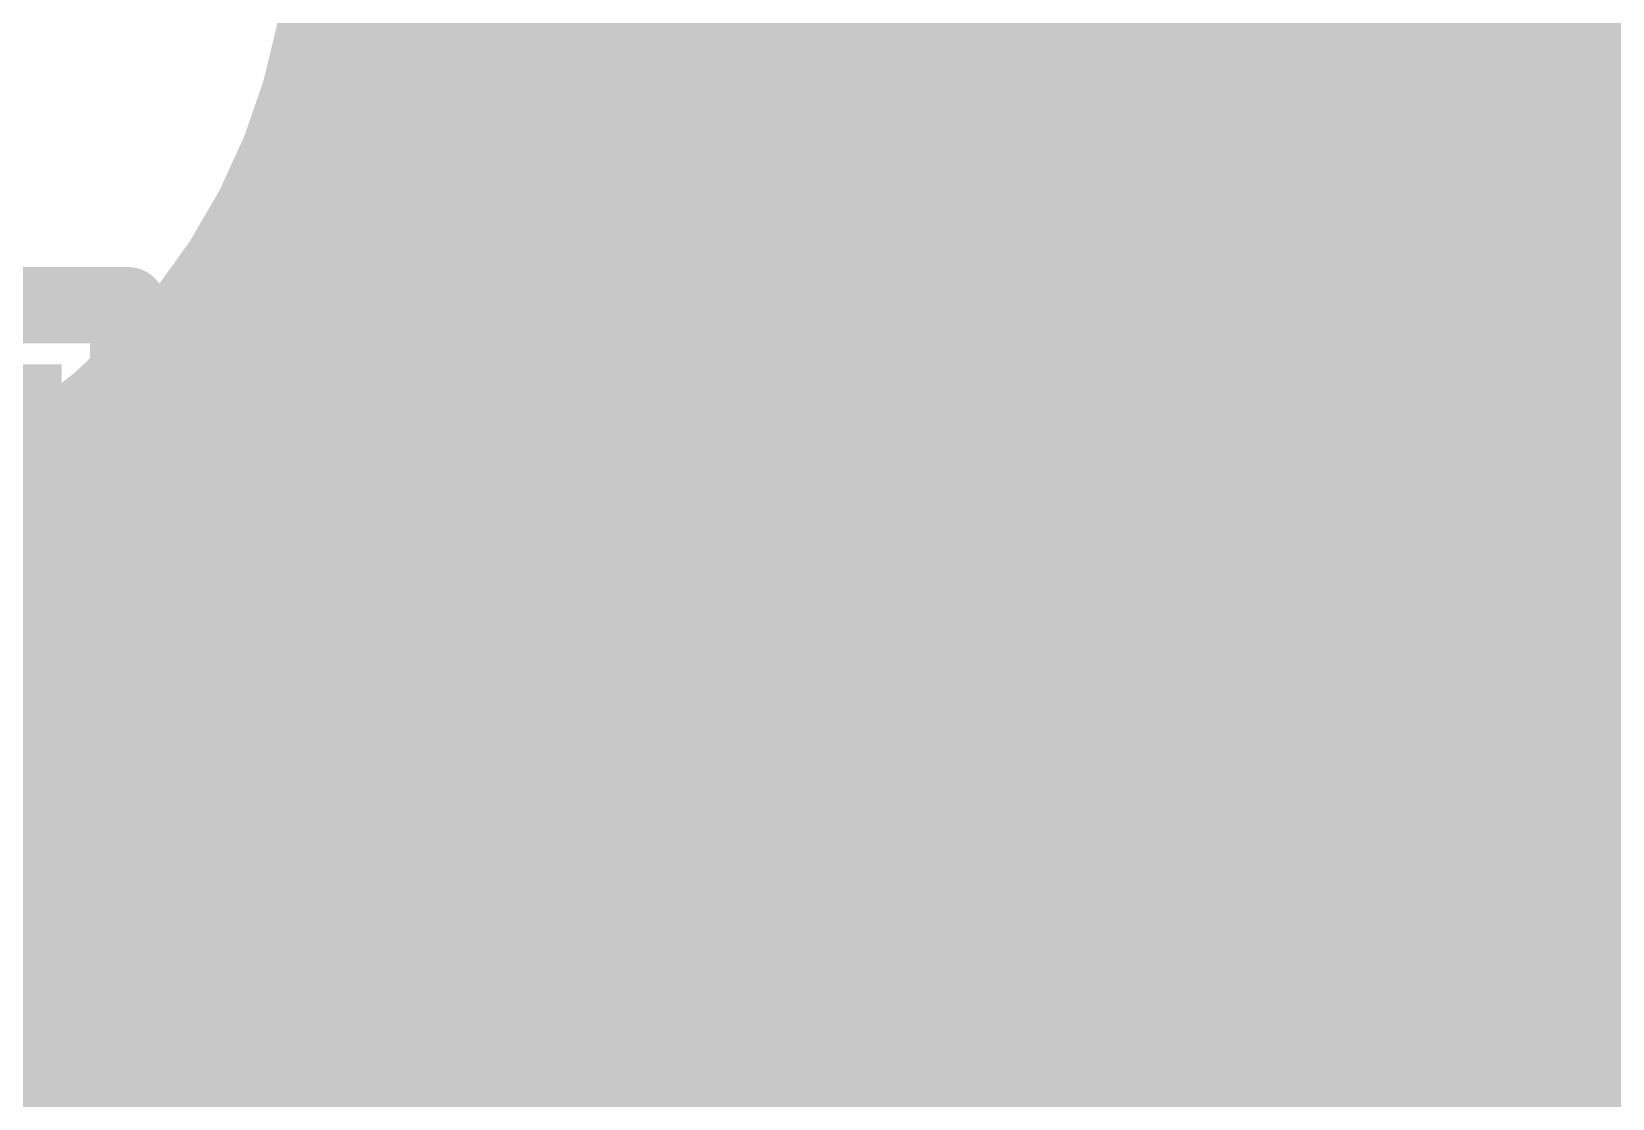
# Model space of a CAD drawing. Header units: inches. Extents: x -0.355 to 0.355, y -0.355 to 0.355.
# Drawn here: x 0.21779 to 0.25861, y -0.03957 to -0.01201 of the extents above; entities that cross this region are included whole.
import ezdxf

# ---------------------------------------------------------------- set-up
doc = ezdxf.new("R2010")
doc.units = ezdxf.units.IN
doc.header["$MEASUREMENT"] = 0
for name, color, linetype in [('BottomLayer', 5, 'Continuous'), ('TopLayer', 1, 'Continuous'), ('TopOverlay', 2, 'Continuous'), ('TopSolder', 216, 'Continuous')]:
    doc.layers.add(name, color=color, linetype=linetype)

# ---------------------------------------------------------------- blocks, each defined once
blk = doc.blocks.new('R0201_18')
at = {"layer": 'TopSolder'}
blk.add_hatch(color=216, dxfattribs=at).paths.add_polyline_path([(-0.021716, 0.009905), (-0.001906, 0.009905), (-0.001906, -0.009905), (-0.021716, -0.009905)])
at = {"layer": 'TopOverlay'}
for points in [[(-0.023425, 0.011434, 0.001969, 0.001969, 0), (-0.023425, -0.011434, 0.001969, 0.001969, 0)], [(-0.007874, -0.011434, 0.001969, 0.001969, 0), (-0.023425, -0.011434, 0.001969, 0.001969, 0)]]:
    blk.add_lwpolyline(points, format="xyseb", dxfattribs=at)
blk.add_lwpolyline([(-0.023917, -0.011434, 0.000984, 0.000984, 1), (-0.022933, -0.011434, 0.000984, 0.000984, 1)], format="xyseb", close=True, dxfattribs=at)
blk.add_lwpolyline([(-0.023917, -0.011434, 0.000984, 0.000984, 1), (-0.022933, -0.011434, 0.000984, 0.000984, 1)], format="xyseb", close=True, dxfattribs=at)

msp = doc.modelspace()

# ---------------------------------------------------------------- linework, layer by layer
at = {"layer": 'BottomLayer'}
for points in [[(0.264103, -0.07874, 0.003937, 0.003937, -6.854099), (0.264103, 0.07874, 0.003937, 0.003937, 0)], [(0.275591, -0.003937, 0.003937, 0.003937, -0.864689), (-0.264103, -0.082677, 0.003937, 0.003937, 0)], [(0.251969, -0.003937, 0.003937, 0.003937, -0.062313), (0.244202, -0.066013, 0.003937, 0.003937, 0)], [(0.226378, -0.008858, 0.003937, 0.003937, -0.963285), (0.190994, -0.010182, 0.003937, 0.003937, 0)], [(0.226307, -0.010437, 0.003937, 0.003937, 0), (0.251885, -0.010437, 0.003937, 0.003937, 0)], [(0.226268, -0.01083, 0.003937, 0.003937, 0), (0.251874, -0.01083, 0.003937, 0.003937, 0)], [(0.226219, -0.011224, 0.003937, 0.003937, 0), (0.251863, -0.011224, 0.003937, 0.003937, 0)], [(0.226162, -0.011618, 0.003937, 0.003937, 0), (0.251852, -0.011618, 0.003937, 0.003937, 0)], [(0.226095, -0.012012, 0.003937, 0.003937, 0), (0.251839, -0.012012, 0.003937, 0.003937, 0)], [(0.226019, -0.012405, 0.003937, 0.003937, 0), (0.251826, -0.012405, 0.003937, 0.003937, 0)], [(0.225934, -0.012799, 0.003937, 0.003937, 0), (0.251813, -0.012799, 0.003937, 0.003937, 0)], [(0.225839, -0.013193, 0.003937, 0.003937, 0), (0.251798, -0.013193, 0.003937, 0.003937, 0)], [(0.225735, -0.013586, 0.003937, 0.003937, 0), (0.251784, -0.013586, 0.003937, 0.003937, 0)], [(0.225621, -0.01398, 0.003937, 0.003937, 0), (0.251768, -0.01398, 0.003937, 0.003937, 0)], [(0.225497, -0.014374, 0.003937, 0.003937, 0), (0.251752, -0.014374, 0.003937, 0.003937, 0)], [(0.225363, -0.014767, 0.003937, 0.003937, 0), (0.251736, -0.014767, 0.003937, 0.003937, 0)], [(0.225219, -0.015161, 0.003937, 0.003937, 0), (0.251719, -0.015161, 0.003937, 0.003937, 0)], [(0.225063, -0.015555, 0.003937, 0.003937, 0), (0.251701, -0.015555, 0.003937, 0.003937, 0)], [(0.224897, -0.015949, 0.003937, 0.003937, 0), (0.251682, -0.015949, 0.003937, 0.003937, 0)], [(0.224719, -0.016342, 0.003937, 0.003937, 0), (0.251663, -0.016342, 0.003937, 0.003937, 0)], [(0.22453, -0.016736, 0.003937, 0.003937, 0), (0.251643, -0.016736, 0.003937, 0.003937, 0)], [(0.224328, -0.01713, 0.003937, 0.003937, 0), (0.251623, -0.01713, 0.003937, 0.003937, 0)], [(0.224114, -0.017523, 0.003937, 0.003937, 0), (0.251602, -0.017523, 0.003937, 0.003937, 0)], [(0.223887, -0.017917, 0.003937, 0.003937, 0), (0.25158, -0.017917, 0.003937, 0.003937, 0)], [(0.22339, -0.018704, 0.003937, 0.003937, 0), (0.251536, -0.018704, 0.003937, 0.003937, 0)], [(0.223645, -0.018311, 0.003937, 0.003937, 0), (0.251558, -0.018311, 0.003937, 0.003937, 0)], [(0.223119, -0.019098, 0.003937, 0.003937, 0), (0.251512, -0.019098, 0.003937, 0.003937, 0)], [(0.222832, -0.019492, 0.003937, 0.003937, 0), (0.251488, -0.019492, 0.003937, 0.003937, 0)], [(0.222528, -0.019886, 0.003937, 0.003937, 0), (0.251463, -0.019886, 0.003937, 0.003937, 0)], [(0.222205, -0.020279, 0.003937, 0.003937, 0), (0.251438, -0.020279, 0.003937, 0.003937, 0)], [(0.221863, -0.020673, 0.003937, 0.003937, 0), (0.251412, -0.020673, 0.003937, 0.003937, 0)], [(0.2215, -0.021067, 0.003937, 0.003937, 0), (0.251386, -0.021067, 0.003937, 0.003937, 0)], [(0.221114, -0.02146, 0.003937, 0.003937, 0), (0.251358, -0.02146, 0.003937, 0.003937, 0)], [(0.220702, -0.021854, 0.003937, 0.003937, 0), (0.251331, -0.021854, 0.003937, 0.003937, 0)], [(0.220263, -0.022248, 0.003937, 0.003937, 0), (0.251302, -0.022248, 0.003937, 0.003937, 0)], [(0.219792, -0.022641, 0.003937, 0.003937, 0), (0.251273, -0.022641, 0.003937, 0.003937, 0)], [(0.219286, -0.023035, 0.003937, 0.003937, 0), (0.251244, -0.023035, 0.003937, 0.003937, 0)], [(0.21874, -0.023429, 0.003937, 0.003937, 0), (0.251213, -0.023429, 0.003937, 0.003937, 0)], [(0.218145, -0.023823, 0.003937, 0.003937, 0), (0.251183, -0.023823, 0.003937, 0.003937, 0)], [(0.217494, -0.024216, 0.003937, 0.003937, 0), (0.251151, -0.024216, 0.003937, 0.003937, 0)], [(0.216771, -0.02461, 0.003937, 0.003937, 0), (0.251119, -0.02461, 0.003937, 0.003937, 0)], [(0.215955, -0.025004, 0.003937, 0.003937, 0), (0.251086, -0.025004, 0.003937, 0.003937, 0)], [(0.215012, -0.025397, 0.003937, 0.003937, 0), (0.251053, -0.025397, 0.003937, 0.003937, 0)], [(0.213872, -0.025791, 0.003937, 0.003937, 0), (0.251019, -0.025791, 0.003937, 0.003937, 0)], [(0.212358, -0.026185, 0.003937, 0.003937, 0), (0.250984, -0.026185, 0.003937, 0.003937, 0)], [(0.180313, -0.026579, 0.003937, 0.003937, 0), (0.250949, -0.026579, 0.003937, 0.003937, 0)], [(0.180302, -0.026972, 0.003937, 0.003937, 0), (0.250913, -0.026972, 0.003937, 0.003937, 0)], [(0.180279, -0.027366, 0.003937, 0.003937, 0), (0.250877, -0.027366, 0.003937, 0.003937, 0)], [(0.180245, -0.02776, 0.003937, 0.003937, 0), (0.25084, -0.02776, 0.003937, 0.003937, 0)], [(0.1802, -0.028153, 0.003937, 0.003937, 0), (0.250802, -0.028153, 0.003937, 0.003937, 0)], [(0.180143, -0.028547, 0.003937, 0.003937, 0), (0.250764, -0.028547, 0.003937, 0.003937, 0)], [(0.180074, -0.028941, 0.003937, 0.003937, 0), (0.250725, -0.028941, 0.003937, 0.003937, 0)], [(0.179994, -0.029334, 0.003937, 0.003937, 0), (0.250685, -0.029334, 0.003937, 0.003937, 0)], [(0.179796, -0.030122, 0.003937, 0.003937, 0), (0.250604, -0.030122, 0.003937, 0.003937, 0)], [(0.179901, -0.029728, 0.003937, 0.003937, 0), (0.250645, -0.029728, 0.003937, 0.003937, 0)], [(0.179679, -0.030516, 0.003937, 0.003937, 0), (0.250563, -0.030516, 0.003937, 0.003937, 0)], [(0.179548, -0.030909, 0.003937, 0.003937, 0), (0.250521, -0.030909, 0.003937, 0.003937, 0)], [(0.179404, -0.031303, 0.003937, 0.003937, 0), (0.250478, -0.031303, 0.003937, 0.003937, 0)], [(0.179247, -0.031697, 0.003937, 0.003937, 0), (0.250435, -0.031697, 0.003937, 0.003937, 0)], [(0.179075, -0.03209, 0.003937, 0.003937, 0), (0.250391, -0.03209, 0.003937, 0.003937, 0)], [(0.178888, -0.032484, 0.003937, 0.003937, 0), (0.250346, -0.032484, 0.003937, 0.003937, 0)], [(0.178685, -0.032878, 0.003937, 0.003937, 0), (0.250301, -0.032878, 0.003937, 0.003937, 0)], [(0.178466, -0.033271, 0.003937, 0.003937, 0), (0.250255, -0.033271, 0.003937, 0.003937, 0)], [(0.17823, -0.033665, 0.003937, 0.003937, 0), (0.250209, -0.033665, 0.003937, 0.003937, 0)], [(0.177975, -0.034059, 0.003937, 0.003937, 0), (0.250162, -0.034059, 0.003937, 0.003937, 0)], [(0.177701, -0.034452, 0.003937, 0.003937, 0), (0.250114, -0.034452, 0.003937, 0.003937, 0)], [(0.177405, -0.034846, 0.003937, 0.003937, 0), (0.250066, -0.034846, 0.003937, 0.003937, 0)], [(0.177087, -0.03524, 0.003937, 0.003937, 0), (0.250017, -0.03524, 0.003937, 0.003937, 0)], [(0.176743, -0.035634, 0.003937, 0.003937, 0), (0.249967, -0.035634, 0.003937, 0.003937, 0)], [(0.176372, -0.036027, 0.003937, 0.003937, 0), (0.249917, -0.036027, 0.003937, 0.003937, 0)], [(0.175979, -0.036421, 0.003937, 0.003937, 0), (0.249866, -0.036421, 0.003937, 0.003937, 0)], [(0.175585, -0.036815, 0.003937, 0.003937, 0), (0.249814, -0.036815, 0.003937, 0.003937, 0)], [(0.175191, -0.037208, 0.003937, 0.003937, 0), (0.249762, -0.037208, 0.003937, 0.003937, 0)], [(0.174798, -0.037602, 0.003937, 0.003937, 0), (0.24971, -0.037602, 0.003937, 0.003937, 0)], [(0.174404, -0.037996, 0.003937, 0.003937, 0), (0.249656, -0.037996, 0.003937, 0.003937, 0)], [(0.17401, -0.03839, 0.003937, 0.003937, 0), (0.249602, -0.03839, 0.003937, 0.003937, 0)], [(0.173617, -0.038783, 0.003937, 0.003937, 0), (0.249547, -0.038783, 0.003937, 0.003937, 0)], [(0.173223, -0.039177, 0.003937, 0.003937, 0), (0.249492, -0.039177, 0.003937, 0.003937, 0)], [(0.172829, -0.039571, 0.003937, 0.003937, 0), (0.249436, -0.039571, 0.003937, 0.003937, 0)], [(0.172435, -0.039964, 0.003937, 0.003937, 0), (0.24938, -0.039964, 0.003937, 0.003937, 0)], [(0.172042, -0.040358, 0.003937, 0.003937, 0), (0.249322, -0.040358, 0.003937, 0.003937, 0)], [(0.171254, -0.041145, 0.003937, 0.003937, 0), (0.249206, -0.041145, 0.003937, 0.003937, 0)], [(0.171648, -0.040752, 0.003937, 0.003937, 0), (0.249265, -0.040752, 0.003937, 0.003937, 0)]]:
    msp.add_lwpolyline(points, format="xyseb", dxfattribs=at)
for points in [[(0.225323, -0.010437, 0.001969, 0.001969, 1), (0.227292, -0.010437, 0.001969, 0.001969, 1)], [(0.250901, -0.010437, 0.001969, 0.001969, 1), (0.252869, -0.010437, 0.001969, 0.001969, 1)], [(0.225284, -0.01083, 0.001969, 0.001969, 1), (0.227252, -0.01083, 0.001969, 0.001969, 1)], [(0.25089, -0.01083, 0.001969, 0.001969, 1), (0.252858, -0.01083, 0.001969, 0.001969, 1)], [(0.225235, -0.011224, 0.001969, 0.001969, 1), (0.227203, -0.011224, 0.001969, 0.001969, 1)], [(0.250879, -0.011224, 0.001969, 0.001969, 1), (0.252847, -0.011224, 0.001969, 0.001969, 1)], [(0.225178, -0.011618, 0.001969, 0.001969, 1), (0.227146, -0.011618, 0.001969, 0.001969, 1)], [(0.250867, -0.011618, 0.001969, 0.001969, 1), (0.252836, -0.011618, 0.001969, 0.001969, 1)], [(0.225111, -0.012012, 0.001969, 0.001969, 1), (0.227079, -0.012012, 0.001969, 0.001969, 1)], [(0.250855, -0.012012, 0.001969, 0.001969, 1), (0.252823, -0.012012, 0.001969, 0.001969, 1)], [(0.225035, -0.012405, 0.001969, 0.001969, 1), (0.227003, -0.012405, 0.001969, 0.001969, 1)], [(0.250842, -0.012405, 0.001969, 0.001969, 1), (0.25281, -0.012405, 0.001969, 0.001969, 1)], [(0.22495, -0.012799, 0.001969, 0.001969, 1), (0.226918, -0.012799, 0.001969, 0.001969, 1)], [(0.250829, -0.012799, 0.001969, 0.001969, 1), (0.252797, -0.012799, 0.001969, 0.001969, 1)], [(0.224855, -0.013193, 0.001969, 0.001969, 1), (0.226824, -0.013193, 0.001969, 0.001969, 1)], [(0.250814, -0.013193, 0.001969, 0.001969, 1), (0.252783, -0.013193, 0.001969, 0.001969, 1)], [(0.224751, -0.013586, 0.001969, 0.001969, 1), (0.226719, -0.013586, 0.001969, 0.001969, 1)], [(0.2508, -0.013586, 0.001969, 0.001969, 1), (0.252768, -0.013586, 0.001969, 0.001969, 1)], [(0.224637, -0.01398, 0.001969, 0.001969, 1), (0.226606, -0.01398, 0.001969, 0.001969, 1)], [(0.250784, -0.01398, 0.001969, 0.001969, 1), (0.252753, -0.01398, 0.001969, 0.001969, 1)], [(0.224513, -0.014374, 0.001969, 0.001969, 1), (0.226482, -0.014374, 0.001969, 0.001969, 1)], [(0.250768, -0.014374, 0.001969, 0.001969, 1), (0.252737, -0.014374, 0.001969, 0.001969, 1)], [(0.224379, -0.014767, 0.001969, 0.001969, 1), (0.226348, -0.014767, 0.001969, 0.001969, 1)], [(0.250752, -0.014767, 0.001969, 0.001969, 1), (0.25272, -0.014767, 0.001969, 0.001969, 1)], [(0.224235, -0.015161, 0.001969, 0.001969, 1), (0.226203, -0.015161, 0.001969, 0.001969, 1)], [(0.250734, -0.015161, 0.001969, 0.001969, 1), (0.252703, -0.015161, 0.001969, 0.001969, 1)], [(0.224079, -0.015555, 0.001969, 0.001969, 1), (0.226048, -0.015555, 0.001969, 0.001969, 1)], [(0.250716, -0.015555, 0.001969, 0.001969, 1), (0.252685, -0.015555, 0.001969, 0.001969, 1)], [(0.223913, -0.015949, 0.001969, 0.001969, 1), (0.225881, -0.015949, 0.001969, 0.001969, 1)], [(0.250698, -0.015949, 0.001969, 0.001969, 1), (0.252666, -0.015949, 0.001969, 0.001969, 1)], [(0.223735, -0.016342, 0.001969, 0.001969, 1), (0.225704, -0.016342, 0.001969, 0.001969, 1)], [(0.250679, -0.016342, 0.001969, 0.001969, 1), (0.252647, -0.016342, 0.001969, 0.001969, 1)], [(0.223546, -0.016736, 0.001969, 0.001969, 1), (0.225514, -0.016736, 0.001969, 0.001969, 1)], [(0.250659, -0.016736, 0.001969, 0.001969, 1), (0.252628, -0.016736, 0.001969, 0.001969, 1)], [(0.223344, -0.01713, 0.001969, 0.001969, 1), (0.225313, -0.01713, 0.001969, 0.001969, 1)], [(0.250639, -0.01713, 0.001969, 0.001969, 1), (0.252607, -0.01713, 0.001969, 0.001969, 1)], [(0.22313, -0.017523, 0.001969, 0.001969, 1), (0.225098, -0.017523, 0.001969, 0.001969, 1)], [(0.250618, -0.017523, 0.001969, 0.001969, 1), (0.252586, -0.017523, 0.001969, 0.001969, 1)], [(0.222903, -0.017917, 0.001969, 0.001969, 1), (0.224871, -0.017917, 0.001969, 0.001969, 1)], [(0.250596, -0.017917, 0.001969, 0.001969, 1), (0.252565, -0.017917, 0.001969, 0.001969, 1)], [(0.222406, -0.018704, 0.001969, 0.001969, 1), (0.224374, -0.018704, 0.001969, 0.001969, 1)], [(0.222661, -0.018311, 0.001969, 0.001969, 1), (0.22463, -0.018311, 0.001969, 0.001969, 1)], [(0.250551, -0.018704, 0.001969, 0.001969, 1), (0.25252, -0.018704, 0.001969, 0.001969, 1)], [(0.250574, -0.018311, 0.001969, 0.001969, 1), (0.252543, -0.018311, 0.001969, 0.001969, 1)], [(0.222135, -0.019098, 0.001969, 0.001969, 1), (0.224103, -0.019098, 0.001969, 0.001969, 1)], [(0.250528, -0.019098, 0.001969, 0.001969, 1), (0.252496, -0.019098, 0.001969, 0.001969, 1)], [(0.221848, -0.019492, 0.001969, 0.001969, 1), (0.223816, -0.019492, 0.001969, 0.001969, 1)], [(0.250504, -0.019492, 0.001969, 0.001969, 1), (0.252472, -0.019492, 0.001969, 0.001969, 1)], [(0.221544, -0.019886, 0.001969, 0.001969, 1), (0.223512, -0.019886, 0.001969, 0.001969, 1)], [(0.250479, -0.019886, 0.001969, 0.001969, 1), (0.252447, -0.019886, 0.001969, 0.001969, 1)], [(0.221221, -0.020279, 0.001969, 0.001969, 1), (0.223189, -0.020279, 0.001969, 0.001969, 1)], [(0.250454, -0.020279, 0.001969, 0.001969, 1), (0.252422, -0.020279, 0.001969, 0.001969, 1)], [(0.220879, -0.020673, 0.001969, 0.001969, 1), (0.222847, -0.020673, 0.001969, 0.001969, 1)], [(0.250428, -0.020673, 0.001969, 0.001969, 1), (0.252396, -0.020673, 0.001969, 0.001969, 1)], [(0.220516, -0.021067, 0.001969, 0.001969, 1), (0.222484, -0.021067, 0.001969, 0.001969, 1)], [(0.250401, -0.021067, 0.001969, 0.001969, 1), (0.25237, -0.021067, 0.001969, 0.001969, 1)], [(0.22013, -0.02146, 0.001969, 0.001969, 1), (0.222098, -0.02146, 0.001969, 0.001969, 1)], [(0.250374, -0.02146, 0.001969, 0.001969, 1), (0.252343, -0.02146, 0.001969, 0.001969, 1)], [(0.219718, -0.021854, 0.001969, 0.001969, 1), (0.221687, -0.021854, 0.001969, 0.001969, 1)], [(0.250347, -0.021854, 0.001969, 0.001969, 1), (0.252315, -0.021854, 0.001969, 0.001969, 1)], [(0.219279, -0.022248, 0.001969, 0.001969, 1), (0.221247, -0.022248, 0.001969, 0.001969, 1)], [(0.250318, -0.022248, 0.001969, 0.001969, 1), (0.252287, -0.022248, 0.001969, 0.001969, 1)], [(0.218808, -0.022641, 0.001969, 0.001969, 1), (0.220776, -0.022641, 0.001969, 0.001969, 1)], [(0.250289, -0.022641, 0.001969, 0.001969, 1), (0.252258, -0.022641, 0.001969, 0.001969, 1)], [(0.218302, -0.023035, 0.001969, 0.001969, 1), (0.220271, -0.023035, 0.001969, 0.001969, 1)], [(0.25026, -0.023035, 0.001969, 0.001969, 1), (0.252228, -0.023035, 0.001969, 0.001969, 1)], [(0.217755, -0.023429, 0.001969, 0.001969, 1), (0.219724, -0.023429, 0.001969, 0.001969, 1)], [(0.250229, -0.023429, 0.001969, 0.001969, 1), (0.252198, -0.023429, 0.001969, 0.001969, 1)], [(0.217161, -0.023823, 0.001969, 0.001969, 1), (0.21913, -0.023823, 0.001969, 0.001969, 1)], [(0.250198, -0.023823, 0.001969, 0.001969, 1), (0.252167, -0.023823, 0.001969, 0.001969, 1)], [(0.216509, -0.024216, 0.001969, 0.001969, 1), (0.218478, -0.024216, 0.001969, 0.001969, 1)], [(0.250167, -0.024216, 0.001969, 0.001969, 1), (0.252135, -0.024216, 0.001969, 0.001969, 1)], [(0.215786, -0.02461, 0.001969, 0.001969, 1), (0.217755, -0.02461, 0.001969, 0.001969, 1)], [(0.250135, -0.02461, 0.001969, 0.001969, 1), (0.252103, -0.02461, 0.001969, 0.001969, 1)], [(0.214971, -0.025004, 0.001969, 0.001969, 1), (0.21694, -0.025004, 0.001969, 0.001969, 1)], [(0.250102, -0.025004, 0.001969, 0.001969, 1), (0.252071, -0.025004, 0.001969, 0.001969, 1)], [(0.250069, -0.025397, 0.001969, 0.001969, 1), (0.252037, -0.025397, 0.001969, 0.001969, 1)], [(0.250035, -0.025791, 0.001969, 0.001969, 1), (0.252003, -0.025791, 0.001969, 0.001969, 1)], [(0.25, -0.026185, 0.001969, 0.001969, 1), (0.251969, -0.026185, 0.001969, 0.001969, 1)], [(0.249965, -0.026579, 0.001969, 0.001969, 1), (0.251933, -0.026579, 0.001969, 0.001969, 1)], [(0.249929, -0.026972, 0.001969, 0.001969, 1), (0.251898, -0.026972, 0.001969, 0.001969, 1)], [(0.249893, -0.027366, 0.001969, 0.001969, 1), (0.251861, -0.027366, 0.001969, 0.001969, 1)], [(0.249856, -0.02776, 0.001969, 0.001969, 1), (0.251824, -0.02776, 0.001969, 0.001969, 1)], [(0.249818, -0.028153, 0.001969, 0.001969, 1), (0.251786, -0.028153, 0.001969, 0.001969, 1)], [(0.24978, -0.028547, 0.001969, 0.001969, 1), (0.251748, -0.028547, 0.001969, 0.001969, 1)], [(0.249741, -0.028941, 0.001969, 0.001969, 1), (0.251709, -0.028941, 0.001969, 0.001969, 1)], [(0.249701, -0.029334, 0.001969, 0.001969, 1), (0.251669, -0.029334, 0.001969, 0.001969, 1)], [(0.24962, -0.030122, 0.001969, 0.001969, 1), (0.251588, -0.030122, 0.001969, 0.001969, 1)], [(0.249661, -0.029728, 0.001969, 0.001969, 1), (0.251629, -0.029728, 0.001969, 0.001969, 1)], [(0.249579, -0.030516, 0.001969, 0.001969, 1), (0.251547, -0.030516, 0.001969, 0.001969, 1)], [(0.249537, -0.030909, 0.001969, 0.001969, 1), (0.251505, -0.030909, 0.001969, 0.001969, 1)], [(0.249494, -0.031303, 0.001969, 0.001969, 1), (0.251462, -0.031303, 0.001969, 0.001969, 1)], [(0.249451, -0.031697, 0.001969, 0.001969, 1), (0.251419, -0.031697, 0.001969, 0.001969, 1)], [(0.249407, -0.03209, 0.001969, 0.001969, 1), (0.251375, -0.03209, 0.001969, 0.001969, 1)], [(0.249362, -0.032484, 0.001969, 0.001969, 1), (0.25133, -0.032484, 0.001969, 0.001969, 1)], [(0.249317, -0.032878, 0.001969, 0.001969, 1), (0.251285, -0.032878, 0.001969, 0.001969, 1)], [(0.249271, -0.033271, 0.001969, 0.001969, 1), (0.251239, -0.033271, 0.001969, 0.001969, 1)], [(0.249224, -0.033665, 0.001969, 0.001969, 1), (0.251193, -0.033665, 0.001969, 0.001969, 1)], [(0.249177, -0.034059, 0.001969, 0.001969, 1), (0.251146, -0.034059, 0.001969, 0.001969, 1)], [(0.24913, -0.034452, 0.001969, 0.001969, 1), (0.251098, -0.034452, 0.001969, 0.001969, 1)], [(0.249081, -0.034846, 0.001969, 0.001969, 1), (0.25105, -0.034846, 0.001969, 0.001969, 1)], [(0.249032, -0.03524, 0.001969, 0.001969, 1), (0.251001, -0.03524, 0.001969, 0.001969, 1)], [(0.248983, -0.035634, 0.001969, 0.001969, 1), (0.250951, -0.035634, 0.001969, 0.001969, 1)], [(0.248933, -0.036027, 0.001969, 0.001969, 1), (0.250901, -0.036027, 0.001969, 0.001969, 1)], [(0.248882, -0.036421, 0.001969, 0.001969, 1), (0.25085, -0.036421, 0.001969, 0.001969, 1)], [(0.24883, -0.036815, 0.001969, 0.001969, 1), (0.250799, -0.036815, 0.001969, 0.001969, 1)], [(0.248778, -0.037208, 0.001969, 0.001969, 1), (0.250746, -0.037208, 0.001969, 0.001969, 1)], [(0.248725, -0.037602, 0.001969, 0.001969, 1), (0.250694, -0.037602, 0.001969, 0.001969, 1)], [(0.248672, -0.037996, 0.001969, 0.001969, 1), (0.25064, -0.037996, 0.001969, 0.001969, 1)], [(0.248618, -0.03839, 0.001969, 0.001969, 1), (0.250586, -0.03839, 0.001969, 0.001969, 1)], [(0.248563, -0.038783, 0.001969, 0.001969, 1), (0.250532, -0.038783, 0.001969, 0.001969, 1)], [(0.248508, -0.039177, 0.001969, 0.001969, 1), (0.250476, -0.039177, 0.001969, 0.001969, 1)], [(0.248452, -0.039571, 0.001969, 0.001969, 1), (0.25042, -0.039571, 0.001969, 0.001969, 1)], [(0.248395, -0.039964, 0.001969, 0.001969, 1), (0.250364, -0.039964, 0.001969, 0.001969, 1)], [(0.248338, -0.040358, 0.001969, 0.001969, 1), (0.250307, -0.040358, 0.001969, 0.001969, 1)], [(0.248222, -0.041145, 0.001969, 0.001969, 1), (0.25019, -0.041145, 0.001969, 0.001969, 1)], [(0.24828, -0.040752, 0.001969, 0.001969, 1), (0.250249, -0.040752, 0.001969, 0.001969, 1)]]:
    msp.add_lwpolyline(points, format="xyseb", close=True, dxfattribs=at)
at = {"layer": 'TopLayer'}
for points in [[(0.226378, -0.008858, 0.003937, 0.003937, -0.119535), (0.224409, -0.016975, 0.003937, 0.003937, 0)], [(0.226307, -0.010437, 0.003937, 0.003937, 0), (0.273454, -0.010437, 0.003937, 0.003937, 0)], [(0.226268, -0.01083, 0.003937, 0.003937, 0), (0.273454, -0.01083, 0.003937, 0.003937, 0)], [(0.226219, -0.011224, 0.003937, 0.003937, 0), (0.273454, -0.011224, 0.003937, 0.003937, 0)], [(0.226162, -0.011618, 0.003937, 0.003937, 0), (0.273454, -0.011618, 0.003937, 0.003937, 0)], [(0.226095, -0.012012, 0.003937, 0.003937, 0), (0.273454, -0.012012, 0.003937, 0.003937, 0)], [(0.226019, -0.012405, 0.003937, 0.003937, 0), (0.273454, -0.012405, 0.003937, 0.003937, 0)], [(0.225934, -0.012799, 0.003937, 0.003937, 0), (0.273454, -0.012799, 0.003937, 0.003937, 0)], [(0.225839, -0.013193, 0.003937, 0.003937, 0), (0.273454, -0.013193, 0.003937, 0.003937, 0)], [(0.225735, -0.013586, 0.003937, 0.003937, 0), (0.273454, -0.013586, 0.003937, 0.003937, 0)], [(0.225621, -0.01398, 0.003937, 0.003937, 0), (0.273454, -0.01398, 0.003937, 0.003937, 0)], [(0.225497, -0.014374, 0.003937, 0.003937, 0), (0.273454, -0.014374, 0.003937, 0.003937, 0)], [(0.225363, -0.014767, 0.003937, 0.003937, 0), (0.273454, -0.014767, 0.003937, 0.003937, 0)], [(0.225219, -0.015161, 0.003937, 0.003937, 0), (0.273454, -0.015161, 0.003937, 0.003937, 0)], [(0.225063, -0.015555, 0.003937, 0.003937, 0), (0.273454, -0.015555, 0.003937, 0.003937, 0)], [(0.224897, -0.015949, 0.003937, 0.003937, 0), (0.273454, -0.015949, 0.003937, 0.003937, 0)], [(0.224719, -0.016342, 0.003937, 0.003937, 0), (0.273454, -0.016342, 0.003937, 0.003937, 0)], [(0.224409, -0.042197, 0.003937, 0.003937, 0), (0.224409, -0.016975, 0.003937, 0.003937, 0)], [(0.22453, -0.016736, 0.003937, 0.003937, 0), (0.273454, -0.016736, 0.003937, 0.003937, 0)], [(0.224409, -0.01713, 0.003937, 0.003937, 0), (0.273454, -0.01713, 0.003937, 0.003937, 0)], [(0.224409, -0.017523, 0.003937, 0.003937, 0), (0.273454, -0.017523, 0.003937, 0.003937, 0)], [(0.224409, -0.017917, 0.003937, 0.003937, 0), (0.273454, -0.017917, 0.003937, 0.003937, 0)], [(0.224409, -0.018311, 0.003937, 0.003937, 0), (0.273454, -0.018311, 0.003937, 0.003937, 0)], [(0.224409, -0.018704, 0.003937, 0.003937, 0), (0.273454, -0.018704, 0.003937, 0.003937, 0)], [(0.224409, -0.019098, 0.003937, 0.003937, 0), (0.273454, -0.019098, 0.003937, 0.003937, 0)], [(0.224409, -0.019492, 0.003937, 0.003937, 0), (0.273454, -0.019492, 0.003937, 0.003937, 0)], [(0.224409, -0.019886, 0.003937, 0.003937, 0), (0.273454, -0.019886, 0.003937, 0.003937, 0)], [(0.224409, -0.020279, 0.003937, 0.003937, 0), (0.273454, -0.020279, 0.003937, 0.003937, 0)], [(0.224409, -0.020673, 0.003937, 0.003937, 0), (0.273454, -0.020673, 0.003937, 0.003937, 0)], [(0.224409, -0.021067, 0.003937, 0.003937, 0), (0.273454, -0.021067, 0.003937, 0.003937, 0)], [(0.224409, -0.02146, 0.003937, 0.003937, 0), (0.273454, -0.02146, 0.003937, 0.003937, 0)], [(0.224409, -0.021854, 0.003937, 0.003937, 0), (0.273454, -0.021854, 0.003937, 0.003937, 0)], [(0.224409, -0.022248, 0.003937, 0.003937, 0), (0.273454, -0.022248, 0.003937, 0.003937, 0)], [(0.224409, -0.022641, 0.003937, 0.003937, 0), (0.273454, -0.022641, 0.003937, 0.003937, 0)], [(0.224409, -0.023035, 0.003937, 0.003937, 0), (0.273454, -0.023035, 0.003937, 0.003937, 0)], [(0.224409, -0.023429, 0.003937, 0.003937, 0), (0.273454, -0.023429, 0.003937, 0.003937, 0)], [(0.224409, -0.023823, 0.003937, 0.003937, 0), (0.273454, -0.023823, 0.003937, 0.003937, 0)], [(0.224409, -0.024216, 0.003937, 0.003937, 0), (0.273454, -0.024216, 0.003937, 0.003937, 0)], [(0.224409, -0.02461, 0.003937, 0.003937, 0), (0.273454, -0.02461, 0.003937, 0.003937, 0)], [(0.224409, -0.025004, 0.003937, 0.003937, 0), (0.273454, -0.025004, 0.003937, 0.003937, 0)], [(0.224409, -0.025397, 0.003937, 0.003937, 0), (0.273454, -0.025397, 0.003937, 0.003937, 0)], [(0.224409, -0.025791, 0.003937, 0.003937, 0), (0.273454, -0.025791, 0.003937, 0.003937, 0)], [(0.224409, -0.026185, 0.003937, 0.003937, 0), (0.273454, -0.026185, 0.003937, 0.003937, 0)], [(0.224409, -0.026579, 0.003937, 0.003937, 0), (0.273454, -0.026579, 0.003937, 0.003937, 0)], [(0.224409, -0.026972, 0.003937, 0.003937, 0), (0.273454, -0.026972, 0.003937, 0.003937, 0)], [(0.224409, -0.027366, 0.003937, 0.003937, 0), (0.273454, -0.027366, 0.003937, 0.003937, 0)], [(0.224409, -0.02776, 0.003937, 0.003937, 0), (0.273454, -0.02776, 0.003937, 0.003937, 0)], [(0.224409, -0.028153, 0.003937, 0.003937, 0), (0.273454, -0.028153, 0.003937, 0.003937, 0)], [(0.224409, -0.028547, 0.003937, 0.003937, 0), (0.273454, -0.028547, 0.003937, 0.003937, 0)], [(0.224409, -0.028941, 0.003937, 0.003937, 0), (0.273454, -0.028941, 0.003937, 0.003937, 0)], [(0.224409, -0.029334, 0.003937, 0.003937, 0), (0.273454, -0.029334, 0.003937, 0.003937, 0)], [(0.224409, -0.029728, 0.003937, 0.003937, 0), (0.273454, -0.029728, 0.003937, 0.003937, 0)], [(0.224409, -0.030122, 0.003937, 0.003937, 0), (0.273454, -0.030122, 0.003937, 0.003937, 0)], [(0.224409, -0.030516, 0.003937, 0.003937, 0), (0.273454, -0.030516, 0.003937, 0.003937, 0)], [(0.224409, -0.030909, 0.003937, 0.003937, 0), (0.273454, -0.030909, 0.003937, 0.003937, 0)], [(0.224409, -0.031303, 0.003937, 0.003937, 0), (0.273454, -0.031303, 0.003937, 0.003937, 0)], [(0.224409, -0.031697, 0.003937, 0.003937, 0), (0.273454, -0.031697, 0.003937, 0.003937, 0)], [(0.224409, -0.03209, 0.003937, 0.003937, 0), (0.273454, -0.03209, 0.003937, 0.003937, 0)], [(0.224409, -0.032484, 0.003937, 0.003937, 0), (0.273454, -0.032484, 0.003937, 0.003937, 0)], [(0.224409, -0.032878, 0.003937, 0.003937, 0), (0.273454, -0.032878, 0.003937, 0.003937, 0)], [(0.224409, -0.033271, 0.003937, 0.003937, 0), (0.273454, -0.033271, 0.003937, 0.003937, 0)], [(0.224409, -0.033665, 0.003937, 0.003937, 0), (0.273454, -0.033665, 0.003937, 0.003937, 0)], [(0.224409, -0.034059, 0.003937, 0.003937, 0), (0.273454, -0.034059, 0.003937, 0.003937, 0)], [(0.224409, -0.034452, 0.003937, 0.003937, 0), (0.273454, -0.034452, 0.003937, 0.003937, 0)], [(0.224409, -0.034846, 0.003937, 0.003937, 0), (0.273454, -0.034846, 0.003937, 0.003937, 0)], [(0.224409, -0.03524, 0.003937, 0.003937, 0), (0.273454, -0.03524, 0.003937, 0.003937, 0)], [(0.224409, -0.035634, 0.003937, 0.003937, 0), (0.273454, -0.035634, 0.003937, 0.003937, 0)], [(0.224409, -0.036027, 0.003937, 0.003937, 0), (0.273454, -0.036027, 0.003937, 0.003937, 0)], [(0.224409, -0.036421, 0.003937, 0.003937, 0), (0.273454, -0.036421, 0.003937, 0.003937, 0)], [(0.224409, -0.036815, 0.003937, 0.003937, 0), (0.273454, -0.036815, 0.003937, 0.003937, 0)], [(0.224409, -0.037208, 0.003937, 0.003937, 0), (0.273454, -0.037208, 0.003937, 0.003937, 0)], [(0.224409, -0.037602, 0.003937, 0.003937, 0), (0.273454, -0.037602, 0.003937, 0.003937, 0)], [(0.224409, -0.037996, 0.003937, 0.003937, 0), (0.273454, -0.037996, 0.003937, 0.003937, 0)], [(0.224409, -0.03839, 0.003937, 0.003937, 0), (0.273454, -0.03839, 0.003937, 0.003937, 0)], [(0.224409, -0.038783, 0.003937, 0.003937, 0), (0.273454, -0.038783, 0.003937, 0.003937, 0)], [(0.224409, -0.039177, 0.003937, 0.003937, 0), (0.273454, -0.039177, 0.003937, 0.003937, 0)], [(0.224409, -0.039571, 0.003937, 0.003937, 0), (0.273454, -0.039571, 0.003937, 0.003937, 0)], [(0.224409, -0.039964, 0.003937, 0.003937, 0), (0.273454, -0.039964, 0.003937, 0.003937, 0)], [(0.224409, -0.040358, 0.003937, 0.003937, 0), (0.273454, -0.040358, 0.003937, 0.003937, 0)], [(0.224409, -0.040752, 0.003937, 0.003937, 0), (0.273454, -0.040752, 0.003937, 0.003937, 0)], [(0.224409, -0.041145, 0.003937, 0.003937, 0), (0.273454, -0.041145, 0.003937, 0.003937, 0)]]:
    msp.add_lwpolyline(points, format="xyseb", dxfattribs=at)
for points in [[(0.225323, -0.010437, 0.001969, 0.001969, 1), (0.227292, -0.010437, 0.001969, 0.001969, 1)], [(0.225284, -0.01083, 0.001969, 0.001969, 1), (0.227252, -0.01083, 0.001969, 0.001969, 1)], [(0.225235, -0.011224, 0.001969, 0.001969, 1), (0.227203, -0.011224, 0.001969, 0.001969, 1)], [(0.225178, -0.011618, 0.001969, 0.001969, 1), (0.227146, -0.011618, 0.001969, 0.001969, 1)], [(0.225111, -0.012012, 0.001969, 0.001969, 1), (0.227079, -0.012012, 0.001969, 0.001969, 1)], [(0.225035, -0.012405, 0.001969, 0.001969, 1), (0.227003, -0.012405, 0.001969, 0.001969, 1)], [(0.22495, -0.012799, 0.001969, 0.001969, 1), (0.226918, -0.012799, 0.001969, 0.001969, 1)], [(0.224855, -0.013193, 0.001969, 0.001969, 1), (0.226824, -0.013193, 0.001969, 0.001969, 1)], [(0.224751, -0.013586, 0.001969, 0.001969, 1), (0.226719, -0.013586, 0.001969, 0.001969, 1)], [(0.224637, -0.01398, 0.001969, 0.001969, 1), (0.226606, -0.01398, 0.001969, 0.001969, 1)], [(0.224513, -0.014374, 0.001969, 0.001969, 1), (0.226482, -0.014374, 0.001969, 0.001969, 1)], [(0.224379, -0.014767, 0.001969, 0.001969, 1), (0.226348, -0.014767, 0.001969, 0.001969, 1)], [(0.224235, -0.015161, 0.001969, 0.001969, 1), (0.226203, -0.015161, 0.001969, 0.001969, 1)], [(0.224079, -0.015555, 0.001969, 0.001969, 1), (0.226048, -0.015555, 0.001969, 0.001969, 1)], [(0.223913, -0.015949, 0.001969, 0.001969, 1), (0.225881, -0.015949, 0.001969, 0.001969, 1)], [(0.223735, -0.016342, 0.001969, 0.001969, 1), (0.225704, -0.016342, 0.001969, 0.001969, 1)], [(0.223425, -0.016975, 0.001969, 0.001969, 1), (0.225394, -0.016975, 0.001969, 0.001969, 1)], [(0.223425, -0.016975, 0.001969, 0.001969, 1), (0.225394, -0.016975, 0.001969, 0.001969, 1)], [(0.223546, -0.016736, 0.001969, 0.001969, 1), (0.225514, -0.016736, 0.001969, 0.001969, 1)], [(0.223425, -0.01713, 0.001969, 0.001969, 1), (0.225394, -0.01713, 0.001969, 0.001969, 1)], [(0.223425, -0.017523, 0.001969, 0.001969, 1), (0.225394, -0.017523, 0.001969, 0.001969, 1)], [(0.223425, -0.017917, 0.001969, 0.001969, 1), (0.225394, -0.017917, 0.001969, 0.001969, 1)], [(0.223425, -0.018311, 0.001969, 0.001969, 1), (0.225394, -0.018311, 0.001969, 0.001969, 1)], [(0.223425, -0.018704, 0.001969, 0.001969, 1), (0.225394, -0.018704, 0.001969, 0.001969, 1)], [(0.223425, -0.019098, 0.001969, 0.001969, 1), (0.225394, -0.019098, 0.001969, 0.001969, 1)], [(0.223425, -0.019492, 0.001969, 0.001969, 1), (0.225394, -0.019492, 0.001969, 0.001969, 1)], [(0.223425, -0.019886, 0.001969, 0.001969, 1), (0.225394, -0.019886, 0.001969, 0.001969, 1)], [(0.223425, -0.020279, 0.001969, 0.001969, 1), (0.225394, -0.020279, 0.001969, 0.001969, 1)], [(0.223425, -0.020673, 0.001969, 0.001969, 1), (0.225394, -0.020673, 0.001969, 0.001969, 1)], [(0.223425, -0.021067, 0.001969, 0.001969, 1), (0.225394, -0.021067, 0.001969, 0.001969, 1)], [(0.223425, -0.02146, 0.001969, 0.001969, 1), (0.225394, -0.02146, 0.001969, 0.001969, 1)], [(0.223425, -0.021854, 0.001969, 0.001969, 1), (0.225394, -0.021854, 0.001969, 0.001969, 1)], [(0.223425, -0.022248, 0.001969, 0.001969, 1), (0.225394, -0.022248, 0.001969, 0.001969, 1)], [(0.223425, -0.022641, 0.001969, 0.001969, 1), (0.225394, -0.022641, 0.001969, 0.001969, 1)], [(0.223425, -0.023035, 0.001969, 0.001969, 1), (0.225394, -0.023035, 0.001969, 0.001969, 1)], [(0.223425, -0.023429, 0.001969, 0.001969, 1), (0.225394, -0.023429, 0.001969, 0.001969, 1)], [(0.223425, -0.023823, 0.001969, 0.001969, 1), (0.225394, -0.023823, 0.001969, 0.001969, 1)], [(0.223425, -0.024216, 0.001969, 0.001969, 1), (0.225394, -0.024216, 0.001969, 0.001969, 1)], [(0.223425, -0.02461, 0.001969, 0.001969, 1), (0.225394, -0.02461, 0.001969, 0.001969, 1)], [(0.223425, -0.025004, 0.001969, 0.001969, 1), (0.225394, -0.025004, 0.001969, 0.001969, 1)], [(0.223425, -0.025397, 0.001969, 0.001969, 1), (0.225394, -0.025397, 0.001969, 0.001969, 1)], [(0.223425, -0.025791, 0.001969, 0.001969, 1), (0.225394, -0.025791, 0.001969, 0.001969, 1)], [(0.223425, -0.026185, 0.001969, 0.001969, 1), (0.225394, -0.026185, 0.001969, 0.001969, 1)], [(0.223425, -0.026579, 0.001969, 0.001969, 1), (0.225394, -0.026579, 0.001969, 0.001969, 1)], [(0.223425, -0.026972, 0.001969, 0.001969, 1), (0.225394, -0.026972, 0.001969, 0.001969, 1)], [(0.223425, -0.027366, 0.001969, 0.001969, 1), (0.225394, -0.027366, 0.001969, 0.001969, 1)], [(0.223425, -0.02776, 0.001969, 0.001969, 1), (0.225394, -0.02776, 0.001969, 0.001969, 1)], [(0.223425, -0.028153, 0.001969, 0.001969, 1), (0.225394, -0.028153, 0.001969, 0.001969, 1)], [(0.223425, -0.028547, 0.001969, 0.001969, 1), (0.225394, -0.028547, 0.001969, 0.001969, 1)], [(0.223425, -0.028941, 0.001969, 0.001969, 1), (0.225394, -0.028941, 0.001969, 0.001969, 1)], [(0.223425, -0.029334, 0.001969, 0.001969, 1), (0.225394, -0.029334, 0.001969, 0.001969, 1)], [(0.223425, -0.029728, 0.001969, 0.001969, 1), (0.225394, -0.029728, 0.001969, 0.001969, 1)], [(0.223425, -0.030122, 0.001969, 0.001969, 1), (0.225394, -0.030122, 0.001969, 0.001969, 1)], [(0.223425, -0.030516, 0.001969, 0.001969, 1), (0.225394, -0.030516, 0.001969, 0.001969, 1)], [(0.223425, -0.030909, 0.001969, 0.001969, 1), (0.225394, -0.030909, 0.001969, 0.001969, 1)], [(0.223425, -0.031303, 0.001969, 0.001969, 1), (0.225394, -0.031303, 0.001969, 0.001969, 1)], [(0.223425, -0.031697, 0.001969, 0.001969, 1), (0.225394, -0.031697, 0.001969, 0.001969, 1)], [(0.223425, -0.03209, 0.001969, 0.001969, 1), (0.225394, -0.03209, 0.001969, 0.001969, 1)], [(0.223425, -0.032484, 0.001969, 0.001969, 1), (0.225394, -0.032484, 0.001969, 0.001969, 1)], [(0.223425, -0.032878, 0.001969, 0.001969, 1), (0.225394, -0.032878, 0.001969, 0.001969, 1)], [(0.223425, -0.033271, 0.001969, 0.001969, 1), (0.225394, -0.033271, 0.001969, 0.001969, 1)], [(0.223425, -0.033665, 0.001969, 0.001969, 1), (0.225394, -0.033665, 0.001969, 0.001969, 1)], [(0.223425, -0.034059, 0.001969, 0.001969, 1), (0.225394, -0.034059, 0.001969, 0.001969, 1)], [(0.223425, -0.034452, 0.001969, 0.001969, 1), (0.225394, -0.034452, 0.001969, 0.001969, 1)], [(0.223425, -0.034846, 0.001969, 0.001969, 1), (0.225394, -0.034846, 0.001969, 0.001969, 1)], [(0.223425, -0.03524, 0.001969, 0.001969, 1), (0.225394, -0.03524, 0.001969, 0.001969, 1)], [(0.223425, -0.035634, 0.001969, 0.001969, 1), (0.225394, -0.035634, 0.001969, 0.001969, 1)], [(0.223425, -0.036027, 0.001969, 0.001969, 1), (0.225394, -0.036027, 0.001969, 0.001969, 1)], [(0.223425, -0.036421, 0.001969, 0.001969, 1), (0.225394, -0.036421, 0.001969, 0.001969, 1)], [(0.223425, -0.036815, 0.001969, 0.001969, 1), (0.225394, -0.036815, 0.001969, 0.001969, 1)], [(0.223425, -0.037208, 0.001969, 0.001969, 1), (0.225394, -0.037208, 0.001969, 0.001969, 1)], [(0.223425, -0.037602, 0.001969, 0.001969, 1), (0.225394, -0.037602, 0.001969, 0.001969, 1)], [(0.223425, -0.037996, 0.001969, 0.001969, 1), (0.225394, -0.037996, 0.001969, 0.001969, 1)], [(0.223425, -0.03839, 0.001969, 0.001969, 1), (0.225394, -0.03839, 0.001969, 0.001969, 1)], [(0.223425, -0.038783, 0.001969, 0.001969, 1), (0.225394, -0.038783, 0.001969, 0.001969, 1)], [(0.223425, -0.039177, 0.001969, 0.001969, 1), (0.225394, -0.039177, 0.001969, 0.001969, 1)], [(0.223425, -0.039571, 0.001969, 0.001969, 1), (0.225394, -0.039571, 0.001969, 0.001969, 1)], [(0.223425, -0.039964, 0.001969, 0.001969, 1), (0.225394, -0.039964, 0.001969, 0.001969, 1)], [(0.223425, -0.040358, 0.001969, 0.001969, 1), (0.225394, -0.040358, 0.001969, 0.001969, 1)], [(0.223425, -0.040752, 0.001969, 0.001969, 1), (0.225394, -0.040752, 0.001969, 0.001969, 1)], [(0.223425, -0.041145, 0.001969, 0.001969, 1), (0.225394, -0.041145, 0.001969, 0.001969, 1)]]:
    msp.add_lwpolyline(points, format="xyseb", close=True, dxfattribs=at)
at = {"layer": 'TopOverlay'}
msp.add_lwpolyline([(0.255906, 0, 0.005118, 0.005118, 1), (-0.255906, 0, 0.005118, 0.005118, 1)], format="xyseb", close=True, dxfattribs=at)

# ---------------------------------------------------------------- block references
at = {"rotation": 180}
msp.add_blockref('R0201_18', (0.19685, -0.030512), dxfattribs=at)

doc.saveas('drawing.dxf')
